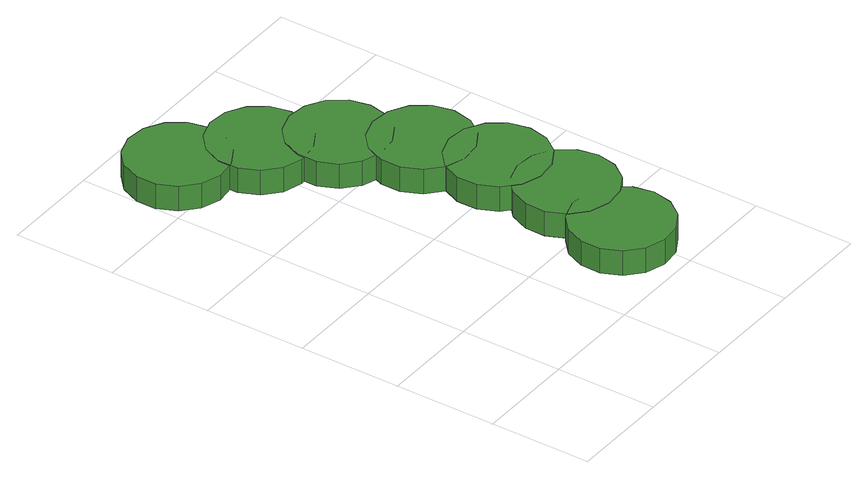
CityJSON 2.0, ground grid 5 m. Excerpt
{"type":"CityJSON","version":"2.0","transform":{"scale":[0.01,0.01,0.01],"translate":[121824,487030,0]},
"CityObjects":{
"tree1":{"type":"SolitaryVegetationObject","attributes":{"function":"something"},"geometry":[{"type":"MultiSurface","lod":"1","boundaries":[[[0,1,2,3,4,5,6,7,8,9,10,11,12,13,14]],[[15,16,17,18,19,20,21,22,23,24,25,26,27,28,29]],[[0,29,28,1]],[[1,28,27,2]],[[2,27,26,3]],[[3,26,25,4]],[[4,25,24,5]],[[5,24,23,6]],[[6,23,22,7]],[[7,22,21,8]],[[8,21,20,9]],[[9,20,19,10]],[[10,19,18,11]],[[11,18,17,12]],[[12,17,16,13]],[[13,16,15,14]],[[14,15,29,0]]]}]},
"tree2":{"type":"SolitaryVegetationObject","attributes":{"function":"something"},"geometry":[{"type":"MultiSurface","lod":"1","boundaries":[[[30,31,32,33,34,35,36,37,38,39,40,41,42,43,44]],[[45,46,47,48,49,50,51,52,53,54,55,56,57,58,59]],[[30,59,58,31]],[[31,58,57,32]],[[32,57,56,33]],[[33,56,55,34]],[[34,55,54,35]],[[35,54,53,36]],[[36,53,52,37]],[[37,52,51,38]],[[38,51,50,39]],[[39,50,49,40]],[[40,49,48,41]],[[41,48,47,42]],[[42,47,46,43]],[[43,46,45,44]],[[44,45,59,30]]]}]},
"tree3":{"type":"SolitaryVegetationObject","attributes":{"function":"something"},"geometry":[{"type":"MultiSurface","lod":"1","boundaries":[[[60,61,62,63,64,65,66,67,68,69,70,71,72,73,74]],[[75,76,77,78,79,80,81,82,83,84,85,86,87,88,89]],[[60,89,88,61]],[[61,88,87,62]],[[62,87,86,63]],[[63,86,85,64]],[[64,85,84,65]],[[65,84,83,66]],[[66,83,82,67]],[[67,82,81,68]],[[68,81,80,69]],[[69,80,79,70]],[[70,79,78,71]],[[71,78,77,72]],[[72,77,76,73]],[[73,76,75,74]],[[74,75,89,60]]]}]},
"tree4":{"type":"SolitaryVegetationObject","attributes":{"function":"something"},"geometry":[{"type":"MultiSurface","lod":"1","boundaries":[[[90,91,92,93,94,95,96,97,98,99,100,101,102,103,104]],[[105,106,107,108,109,110,111,112,113,114,115,116,117,118,119]],[[90,119,118,91]],[[91,118,117,92]],[[92,117,116,93]],[[93,116,115,94]],[[94,115,114,95]],[[95,114,113,96]],[[96,113,112,97]],[[97,112,111,98]],[[98,111,110,99]],[[99,110,109,100]],[[100,109,108,101]],[[101,108,107,102]],[[102,107,106,103]],[[103,106,105,104]],[[104,105,119,90]]]}]},
"tree5":{"type":"SolitaryVegetationObject","attributes":{"function":"something"},"geometry":[{"type":"MultiSurface","lod":"1","boundaries":[[[120,121,122,123,124,125,126,127,128,129,130,131,132,133,134]],[[135,136,137,138,139,140,141,142,143,144,145,146,147,148,149]],[[120,149,148,121]],[[121,148,147,122]],[[122,147,146,123]],[[123,146,145,124]],[[124,145,144,125]],[[125,144,143,126]],[[126,143,142,127]],[[127,142,141,128]],[[128,141,140,129]],[[129,140,139,130]],[[130,139,138,131]],[[131,138,137,132]],[[132,137,136,133]],[[133,136,135,134]],[[134,135,149,120]]]}]},
"tree6":{"type":"SolitaryVegetationObject","attributes":{"function":"something"},"geometry":[{"type":"MultiSurface","lod":"1","boundaries":[[[150,151,152,153,154,155,156,157,158,159,160,161,162,163,164]],[[165,166,167,168,169,170,171,172,173,174,175,176,177,178,179]],[[150,179,178,151]],[[151,178,177,152]],[[152,177,176,153]],[[153,176,175,154]],[[154,175,174,155]],[[155,174,173,156]],[[156,173,172,157]],[[157,172,171,158]],[[158,171,170,159]],[[159,170,169,160]],[[160,169,168,161]],[[161,168,167,162]],[[162,167,166,163]],[[163,166,165,164]],[[164,165,179,150]]]}]},
"tree7":{"type":"SolitaryVegetationObject","attributes":{"function":"something"},"geometry":[{"type":"MultiSurface","lod":"1","boundaries":[[[180,181,182,183,184,185,186,187,188,189,190,191,192,193,194]],[[195,196,197,198,199,200,201,202,203,204,205,206,207,208,209]],[[180,209,208,181]],[[181,208,207,182]],[[182,207,206,183]],[[183,206,205,184]],[[184,205,204,185]],[[185,204,203,186]],[[186,203,202,187]],[[187,202,201,188]],[[188,201,200,189]],[[189,200,199,190]],[[190,199,198,191]],[[191,198,197,192]],[[192,197,196,193]],[[193,196,195,194]],[[194,195,209,180]]]}]}
},
"vertices":[
[490,2176,157],[469,2275,157],[409,2357,157],[321,2408,157],[220,2419,157],[123,2387,157],[47,2319,157],[6,2226,157],[6,2125,157],[47,2032,157],[123,1964,157],[220,1932,157],[321,1943,157],[409,1994,157],[469,2076,157],[469,2076,28],[409,1994,28],[321,1943,28],[220,1932,28],[123,1964,28],[47,2032,28],[6,2125,28],[6,2226,28],[47,2319,28],[123,2387,28],[220,2419,28],[321,2408,28],[409,2357,28],[469,2275,28],[490,2176,28],
[1179,313,164],[1158,412,164],[1098,495,164],[1010,545,164],[909,556,164],[812,525,164],[736,457,164],[695,364,164],[695,262,164],[736,169,164],[812,101,164],[909,70,164],[1010,80,164],[1098,131,164],[1158,213,164],[1158,213,35],[1098,131,35],[1010,80,35],[909,70,35],[812,101,35],[736,169,35],[695,262,35],[695,364,35],[736,457,35],[812,525,35],[909,556,35],[1010,545,35],[1098,495,35],[1158,412,35],[1179,313,35],
[788,1951,160],[767,2051,160],[707,2133,160],[619,2184,160],[518,2194,160],[421,2163,160],[346,2095,160],[304,2002,160],[304,1900,160],[346,1807,160],[421,1739,160],[518,1708,160],[619,1718,160],[707,1769,160],[767,1852,160],[767,1852,31],[707,1769,31],[619,1718,31],[518,1708,31],[421,1739,31],[346,1807,31],[304,1900,31],[304,2002,31],[346,2095,31],[421,2163,31],[518,2194,31],[619,2184,31],[707,2133,31],[767,2051,31],[788,1951,31],
[1270,668,166],[1249,768,166],[1189,850,166],[1101,901,166],[1000,911,166],[903,880,166],[827,812,166],[786,719,166],[786,617,166],[827,525,166],[903,456,166],[1000,425,166],[1101,436,166],[1189,487,166],[1249,569,166],[1249,569,37],[1189,487,37],[1101,436,37],[1000,425,37],[903,456,37],[827,525,37],[786,617,37],[786,719,37],[827,812,37],[903,880,37],[1000,911,37],[1101,901,37],[1189,850,37],[1249,768,37],[1270,668,37],
[1018,1694,164],[997,1793,164],[937,1875,164],[849,1926,164],[748,1937,164],[651,1905,164],[575,1837,164],[534,1744,164],[534,1643,164],[575,1550,164],[651,1482,164],[748,1450,164],[849,1461,164],[937,1512,164],[997,1594,164],[997,1594,35],[937,1512,35],[849,1461,35],[748,1450,35],[651,1482,35],[575,1550,35],[534,1643,35],[534,1744,35],[575,1837,35],[651,1905,35],[748,1937,35],[849,1926,35],[937,1875,35],[997,1793,35],[1018,1694,35],
[1265,1024,168],[1244,1124,168],[1184,1206,168],[1096,1257,168],[995,1268,168],[899,1236,168],[823,1168,168],[782,1075,168],[782,973,168],[823,881,168],[899,813,168],[995,781,168],[1096,792,168],[1184,843,168],[1244,925,168],[1244,925,39],[1184,843,39],[1096,792,39],[995,781,39],[899,813,39],[823,881,39],[782,973,39],[782,1075,39],[823,1168,39],[899,1236,39],[995,1268,39],[1096,1257,39],[1184,1206,39],[1244,1124,39],[1265,1024,39],
[1186,1370,168],[1165,1469,168],[1105,1552,168],[1017,1602,168],[916,1613,168],[819,1582,168],[744,1514,168],[702,1421,168],[702,1319,168],[744,1226,168],[819,1158,168],[916,1127,168],[1017,1137,168],[1105,1188,168],[1165,1270,168],[1165,1270,39],[1105,1188,39],[1017,1137,39],[916,1127,39],[819,1158,39],[744,1226,39],[702,1319,39],[702,1421,39],[744,1514,39],[819,1582,39],[916,1613,39],[1017,1602,39],[1105,1552,39],[1165,1469,39],[1186,1370,39]
]}
